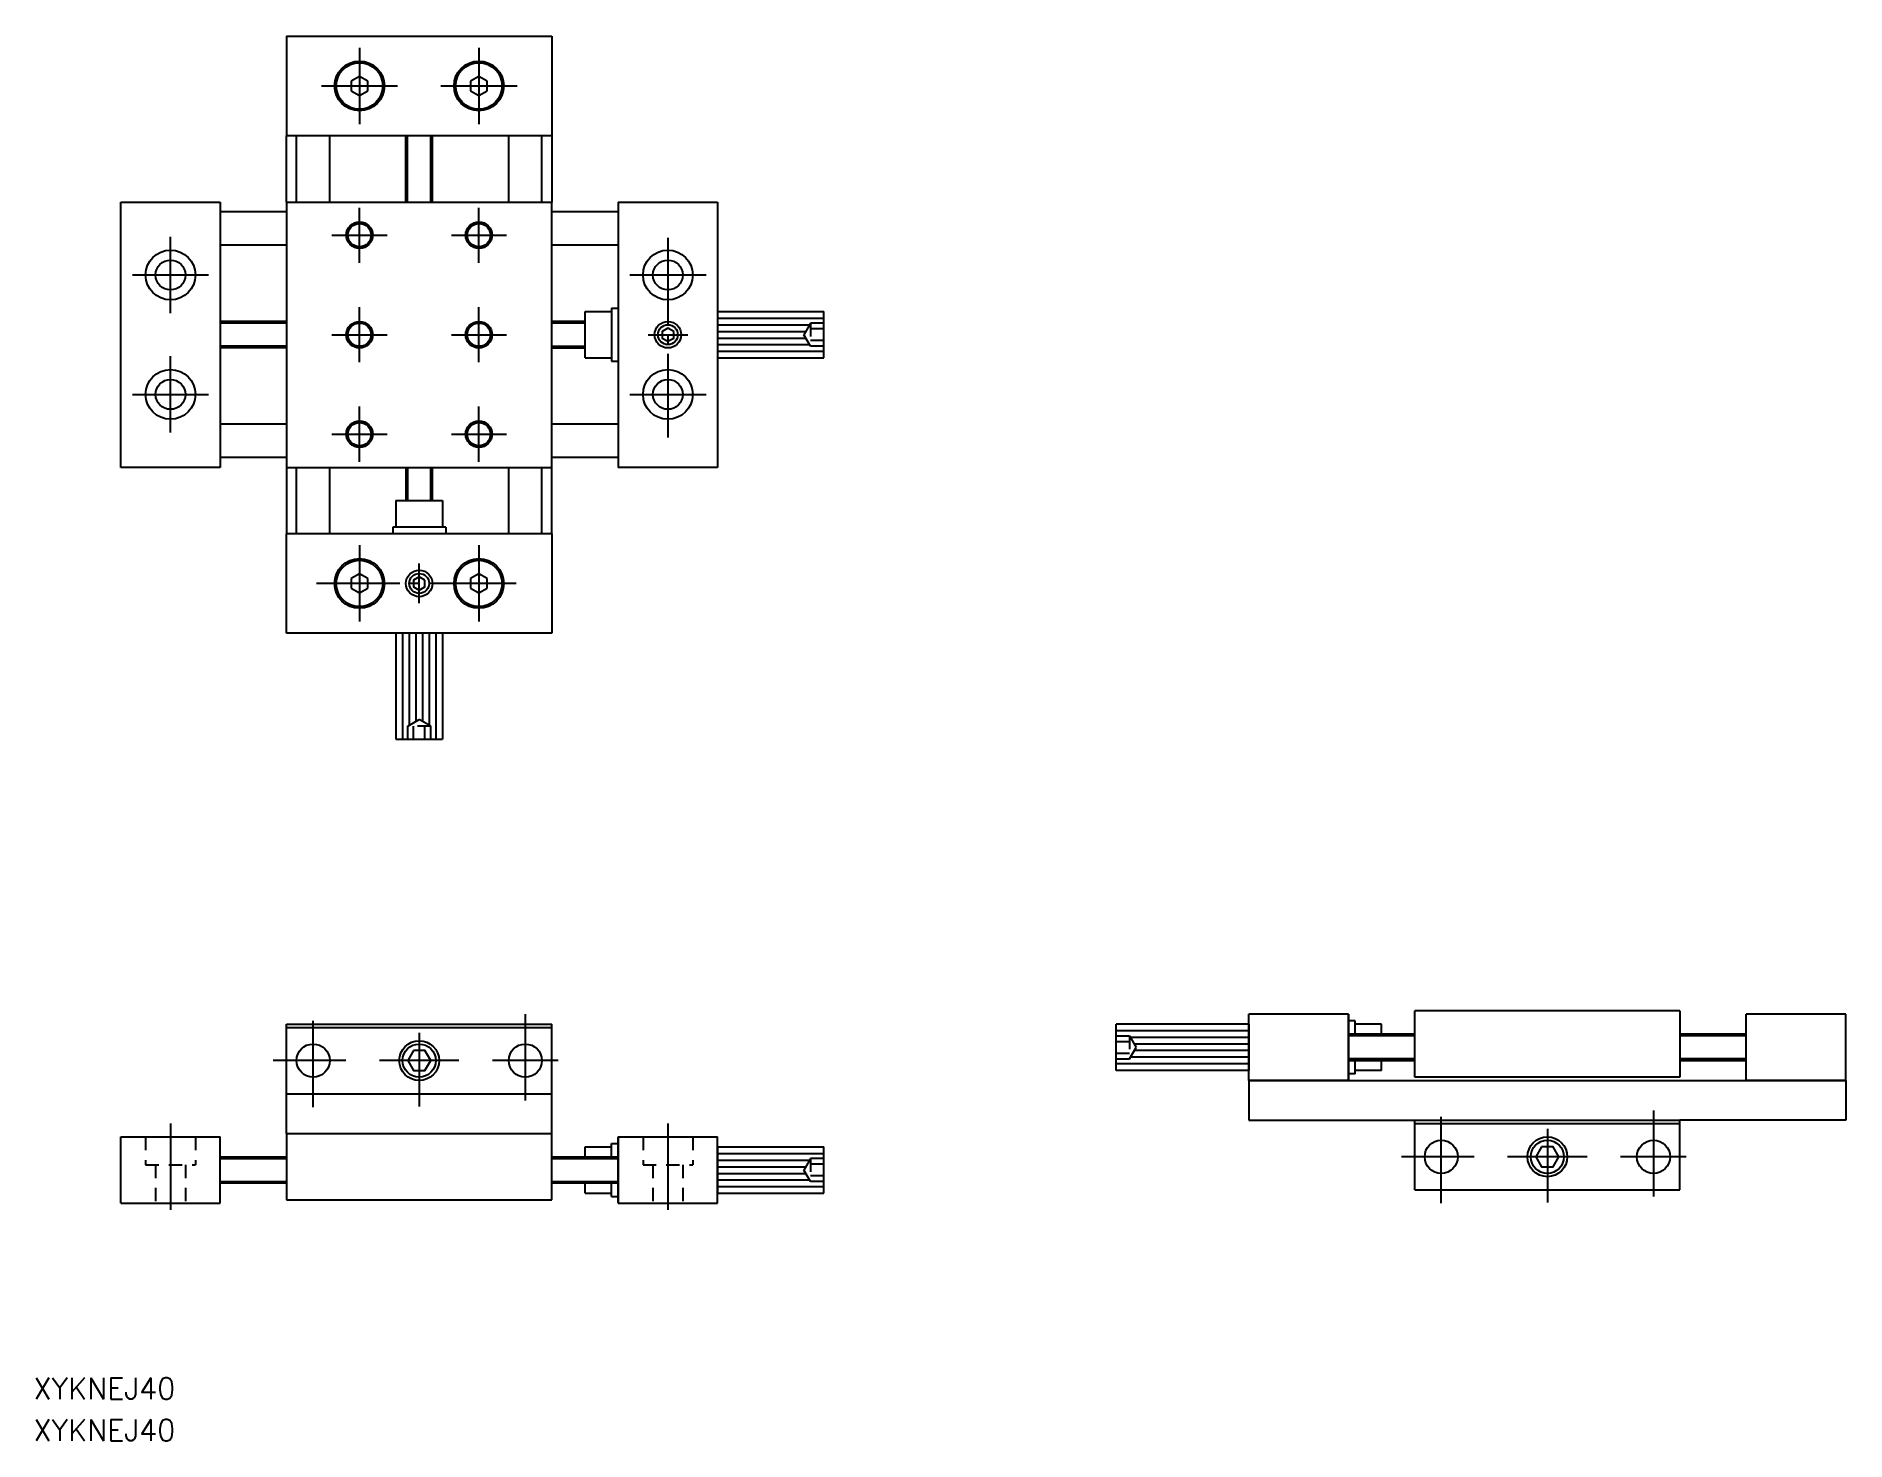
# Model space of a CAD drawing. Extents: x 83 to 355, y 146 to 358.
import ezdxf

# ---------------------------------------------------------------- set-up
doc = ezdxf.new("R2010")
doc.units = 0
doc.linetypes.add('CENTER', pattern=[17.5, 13, -1.5, 1.5, -1.5])
doc.linetypes.add('DASHED', pattern=[3.5, 2, -1.5])
doc.layers.get('0').update_dxf_attribs({"linetype": 'CONTINUOUS'})
doc.layers.add('CENTER', color=1, linetype='CENTER')
doc.styles.get("Standard").update_dxf_attribs({"font": 'txt.shx', "bigfont": '@extfont2.shx'})

# ---------------------------------------------------------------- blocks, each defined once
blk = doc.blocks.new('*U2')
at = {"color": 7, "linetype": 'CONTINUOUS'}
blk.add_text('XYKNEJ40', height=3.2, dxfattribs=at).set_placement((22.36, 131.07))
blk = doc.blocks.new('*U3')
at = {"color": 7, "linetype": 'CONTINUOUS'}
blk.add_text('XYKNEJ40', height=3.2, dxfattribs=at).set_placement((22.36, 124.78))

msp = doc.modelspace()

# ---------------------------------------------------------------- linework, layer by layer
at = {"color": 7, "linetype": 'CONTINUOUS'}
for p, q in [((120.33, 357.82), (160.33, 357.82)), ((120.33, 357.82), (120.33, 342.82)), ((160.33, 357.82), (160.33, 342.82)), ((131.33, 351.77), (130.08, 351.04)), ((130.08, 351.04), (130.08, 349.6)), ((130.08, 349.6), (131.33, 348.88)), ((132.58, 351.04), (131.33, 351.77)), ((131.33, 348.88), (132.58, 349.6)), ((132.58, 349.6), (132.58, 351.04)), ((149.33, 351.77), (148.08, 351.04)), ((148.08, 351.04), (148.08, 349.6)), ((148.08, 349.6), (149.33, 348.88)), ((150.58, 351.04), (149.33, 351.77)), ((149.33, 348.88), (150.58, 349.6)), ((150.58, 349.6), (150.58, 351.04)), ((160.33, 342.82), (120.33, 342.82)), ((120.33, 332.82), (120.33, 342.82)), ((121.83, 332.82), (121.83, 342.82)), ((126.83, 332.82), (126.83, 342.82)), ((138.33, 332.82), (138.33, 342.82)), ((142.33, 332.82), (142.33, 342.82)), ((153.83, 332.82), (153.83, 342.82)), ((158.83, 332.82), (158.83, 342.82)), ((160.33, 342.82), (160.33, 332.82)), ((95.33, 292.82), (95.33, 332.82)), ((95.33, 332.82), (110.33, 332.82)), ((110.33, 332.82), (110.33, 292.82)), ((120.33, 331.32), (110.33, 331.32)), ((120.33, 332.82), (120.33, 292.82)), ((120.33, 332.82), (160.33, 332.82)), ((160.33, 292.82), (160.33, 332.82)), ((170.33, 331.32), (160.33, 331.32)), ((170.33, 332.82), (170.33, 292.82)), ((170.33, 332.82), (185.33, 332.82)), ((185.33, 332.82), (185.33, 292.82)), ((120.33, 326.32), (110.33, 326.32)), ((170.33, 326.32), (160.33, 326.32)), ((169.33, 316.82), (170.33, 316.82)), ((169.33, 316.82), (169.33, 308.82)), ((120.33, 314.82), (110.33, 314.82)), ((165.33, 314.82), (160.33, 314.82)), ((165.33, 309.32), (165.33, 316.32)), ((165.33, 316.32), (169.33, 316.32)), ((185.33, 316.32), (185.33, 309.32)), ((185.33, 316.32), (201.33, 316.32)), ((201.33, 309.32), (201.33, 316.32)), ((120.33, 310.82), (110.33, 310.82)), ((160.33, 310.82), (165.33, 310.82)), ((165.33, 309.32), (169.33, 309.32)), ((169.33, 308.82), (170.33, 308.82)), ((185.33, 309.32), (201.33, 309.32)), ((120.33, 299.32), (110.33, 299.32)), ((120.33, 297.82), (120.33, 282.82)), ((170.33, 299.32), (160.33, 299.32)), ((160.33, 282.82), (160.33, 297.82)), ((110.33, 292.82), (95.33, 292.82)), ((120.33, 294.32), (110.33, 294.32)), ((120.33, 292.82), (160.33, 292.82)), ((121.83, 282.82), (121.83, 292.82)), ((126.83, 282.82), (126.83, 292.82)), ((138.33, 292.82), (138.33, 287.82)), ((142.33, 287.82), (142.33, 292.82)), ((153.83, 282.82), (153.83, 292.82)), ((158.83, 282.82), (158.83, 292.82)), ((170.33, 294.32), (160.33, 294.32)), ((185.33, 292.82), (170.33, 292.82)), ((136.83, 287.82), (143.83, 287.82)), ((136.83, 287.82), (136.83, 283.82)), ((143.83, 287.82), (143.83, 283.82)), ((136.33, 283.82), (136.33, 282.82)), ((144.33, 283.82), (136.33, 283.82)), ((144.33, 283.82), (144.33, 282.82)), ((160.33, 282.82), (120.33, 282.82)), ((120.33, 267.82), (120.33, 282.82)), ((160.33, 282.82), (160.33, 267.82)), ((131.33, 276.77), (130.08, 276.04)), ((130.08, 276.04), (130.08, 274.6)), ((132.58, 276.04), (131.33, 276.77)), ((132.58, 274.6), (132.58, 276.04)), ((149.33, 276.77), (148.08, 276.04)), ((148.08, 276.04), (148.08, 274.6)), ((150.58, 276.04), (149.33, 276.77)), ((150.58, 274.6), (150.58, 276.04)), ((130.08, 274.6), (131.33, 273.88)), ((131.33, 273.88), (132.58, 274.6)), ((148.08, 274.6), (149.33, 273.88)), ((149.33, 273.88), (150.58, 274.6)), ((160.33, 267.82), (120.33, 267.82)), ((143.83, 267.82), (136.83, 267.82)), ((136.83, 267.82), (136.83, 251.82)), ((143.83, 267.82), (143.83, 251.82)), ((136.83, 251.82), (143.83, 251.82)), ((120.33, 208.88), (142.33, 208.88)), ((120.33, 198.38), (120.33, 208.88)), ((120.33, 208.38), (160.33, 208.38)), ((142.33, 208.88), (160.33, 208.88)), ((160.33, 198.38), (160.33, 208.88)), ((245.44, 201.88), (245.44, 208.88)), ((265.44, 208.88), (245.44, 208.88)), ((245.44, 201.88), (245.44, 208.88)), ((245.44, 201.88), (245.44, 208.88)), ((245.44, 202.38), (245.44, 208.38)), ((245.44, 202.38), (245.44, 208.38)), ((265.44, 208.88), (265.44, 201.88)), ((265.44, 208.38), (265.44, 202.38)), ((265.44, 201.88), (245.44, 201.88)), ((120.33, 198.38), (160.33, 198.38)), ((120.33, 198.38), (160.33, 198.38)), ((120.33, 192.38), (120.33, 198.38)), ((160.33, 192.38), (160.33, 198.38)), ((95.33, 181.88), (95.33, 191.88)), ((95.33, 191.88), (110.33, 191.88)), ((110.33, 181.88), (110.33, 191.88)), ((120.33, 192.38), (120.33, 182.38)), ((120.33, 192.38), (160.33, 192.38)), ((160.33, 182.38), (160.33, 192.38)), ((170.33, 191.88), (170.33, 181.88)), ((170.33, 181.88), (170.33, 191.88)), ((170.33, 191.88), (185.33, 191.88)), ((185.33, 181.88), (185.33, 191.88)), ((110.33, 188.88), (120.33, 188.88)), ((160.33, 188.88), (170.33, 188.88)), ((165.33, 188.88), (165.33, 190.38)), ((165.33, 190.38), (169.33, 190.38)), ((169.33, 190.88), (170.33, 190.88)), ((169.33, 188.88), (169.33, 190.88)), ((185.33, 190.38), (185.33, 183.38)), ((185.33, 190.38), (201.33, 190.38)), ((185.33, 189.88), (185.33, 183.88)), ((201.33, 183.38), (201.33, 190.38)), ((201.33, 183.38), (201.33, 190.38)), ((201.33, 183.38), (201.33, 190.38)), ((201.33, 183.88), (201.33, 189.88)), ((201.33, 183.88), (201.33, 189.88)), ((120.33, 184.88), (110.33, 184.88)), ((170.33, 184.88), (160.33, 184.88)), ((165.33, 183.38), (165.33, 184.88)), ((165.33, 183.38), (169.33, 183.38)), ((169.33, 182.88), (169.33, 184.88)), ((169.33, 182.88), (170.33, 182.88)), ((185.33, 183.38), (201.33, 183.38)), ((95.33, 181.88), (110.33, 181.88)), ((120.33, 182.38), (160.33, 182.38)), ((170.33, 181.88), (185.33, 181.88))]:
    msp.add_line(p, q, dxfattribs=at)
at = {"color": 3, "linetype": 'CONTINUOUS'}
for p, q in [((138.58, 332.82), (138.58, 342.82)), ((142.08, 332.82), (142.08, 342.82)), ((120.33, 314.57), (110.33, 314.57)), ((165.33, 314.57), (160.33, 314.57)), ((185.33, 315.32), (201.33, 315.32)), ((185.33, 314.32), (199.2, 314.32)), ((120.33, 311.07), (110.33, 311.07)), ((160.33, 311.07), (165.33, 311.07)), ((185.33, 313.32), (198.62, 313.32)), ((185.33, 312.32), (198.62, 312.32)), ((185.33, 311.32), (199.2, 311.32)), ((185.33, 310.32), (201.33, 310.32)), ((138.58, 292.82), (138.58, 287.82)), ((142.08, 287.82), (142.08, 292.82)), ((137.83, 267.82), (137.83, 251.82)), ((138.83, 267.82), (138.83, 253.96)), ((139.83, 267.82), (139.83, 254.53)), ((140.83, 267.82), (140.83, 254.53)), ((141.83, 267.82), (141.83, 253.96)), ((142.83, 267.82), (142.83, 251.82)), ((265.44, 207.88), (245.44, 207.88)), ((265.44, 206.88), (247.58, 206.88)), ((265.44, 205.88), (248.15, 205.88)), ((265.44, 204.88), (248.15, 204.88)), ((290.44, 207.13), (280.44, 207.13)), ((340.44, 207.13), (330.44, 207.13)), ((265.44, 202.88), (245.44, 202.88)), ((265.44, 203.88), (247.58, 203.88)), ((290.44, 203.63), (280.44, 203.63)), ((340.44, 203.63), (330.44, 203.63)), ((110.33, 188.63), (120.33, 188.63)), ((160.33, 188.63), (170.33, 188.63)), ((185.33, 189.38), (201.33, 189.38)), ((185.33, 188.38), (199.2, 188.38)), ((185.33, 187.38), (198.62, 187.38)), ((185.33, 186.38), (198.62, 186.38)), ((110.33, 185.13), (120.33, 185.13)), ((160.33, 185.13), (170.33, 185.13)), ((185.33, 185.38), (199.2, 185.38)), ((185.33, 184.38), (201.33, 184.38))]:
    msp.add_line(p, q, dxfattribs=at)
at = {"color": 3, "linetype": 'DASHED'}
for p, q in [((199.33, 314.55), (198.33, 312.82)), ((199.33, 314.55), (199.33, 311.09)), ((201.33, 314.55), (199.33, 314.55)), ((199.33, 311.09), (198.33, 312.82)), ((201.33, 313.69), (199.33, 313.69)), ((201.33, 311.96), (199.33, 311.96)), ((201.33, 311.09), (199.33, 311.09)), ((138.6, 253.82), (140.33, 254.82)), ((142.06, 253.82), (138.6, 253.82)), ((138.6, 251.82), (138.6, 253.82)), ((139.46, 251.82), (139.46, 253.82)), ((142.06, 253.82), (140.33, 254.82)), ((141.2, 251.82), (141.2, 253.82)), ((142.06, 251.82), (142.06, 253.82)), ((245.44, 207.11), (247.44, 207.11)), ((245.44, 206.25), (247.44, 206.25)), ((247.44, 207.11), (247.44, 203.65)), ((247.44, 207.11), (248.44, 205.38)), ((247.44, 203.65), (248.44, 205.38)), ((245.44, 204.52), (247.44, 204.52)), ((245.44, 203.65), (247.44, 203.65)), ((99.08, 191.88), (99.08, 187.68)), ((106.58, 191.88), (106.58, 187.68)), ((174.08, 191.88), (174.08, 187.68)), ((181.58, 191.88), (181.58, 187.68)), ((199.33, 188.61), (198.33, 186.88)), ((199.33, 188.61), (199.33, 185.15)), ((201.33, 188.61), (199.33, 188.61)), ((99.08, 187.68), (106.58, 187.68)), ((100.58, 187.68), (100.58, 181.88)), ((105.08, 187.68), (105.08, 181.88)), ((174.08, 187.68), (181.58, 187.68)), ((175.58, 187.68), (175.58, 181.88)), ((180.08, 187.68), (180.08, 181.88)), ((199.33, 185.15), (198.33, 186.88)), ((201.33, 187.75), (199.33, 187.75)), ((201.33, 186.02), (199.33, 186.02)), ((201.33, 185.15), (199.33, 185.15))]:
    msp.add_line(p, q, dxfattribs=at)
at = {"linetype": 'CONTINUOUS'}
for p, q in [((265.44, 200.38), (265.44, 210.38)), ((280.44, 210.38), (265.44, 210.38)), ((280.44, 210.38), (280.44, 200.38)), ((280.44, 200.38), (280.44, 210.38)), ((290.44, 200.88), (290.44, 210.88)), ((330.44, 210.88), (290.44, 210.88)), ((330.44, 210.88), (330.44, 200.88)), ((340.44, 200.38), (340.44, 210.38)), ((355.44, 210.38), (340.44, 210.38)), ((355.44, 200.38), (355.44, 210.38)), ((281.44, 209.38), (280.44, 209.38)), ((290.44, 207.38), (280.44, 207.38)), ((281.44, 207.38), (281.44, 209.38)), ((285.44, 208.88), (281.44, 208.88)), ((285.44, 207.38), (285.44, 208.88)), ((340.44, 207.38), (330.44, 207.38)), ((280.44, 203.38), (290.44, 203.38)), ((281.44, 201.38), (281.44, 203.38)), ((285.44, 201.88), (285.44, 203.38)), ((330.44, 203.38), (340.44, 203.38)), ((280.44, 200.38), (265.44, 200.38)), ((265.44, 200.38), (313.44, 200.38)), ((265.44, 200.38), (265.44, 194.38)), ((281.44, 201.38), (280.44, 201.38)), ((285.44, 201.88), (281.44, 201.88)), ((313.44, 200.88), (290.44, 200.88)), ((330.44, 200.88), (313.44, 200.88)), ((313.44, 200.38), (355.44, 200.38)), ((355.44, 200.38), (340.44, 200.38)), ((355.44, 200.38), (355.44, 194.38)), ((265.44, 194.38), (290.44, 194.38)), ((290.44, 194.38), (312.44, 194.38)), ((290.44, 183.88), (290.44, 194.38)), ((290.44, 193.88), (330.44, 193.88)), ((312.44, 194.38), (330.44, 194.38)), ((330.44, 183.88), (330.44, 194.38)), ((355.44, 194.38), (330.44, 194.38)), ((290.44, 183.88), (330.44, 183.88))]:
    msp.add_line(p, q, dxfattribs=at)
at = {"color": 3, "linetype": 'CONTINUOUS'}
for points in [[(178.7, 313.32), (177.83, 313.82), (176.96, 313.32), (176.96, 312.32), (177.83, 311.82), (178.7, 312.32)], [(141.2, 275.82), (140.33, 276.32), (139.46, 275.82), (139.46, 274.82), (140.33, 274.32), (141.2, 274.82)], [(139.47, 204.88), (138.6, 203.38), (139.47, 201.88), (141.2, 201.88), (142.06, 203.38), (141.2, 204.88)], [(309.58, 190.38), (308.71, 188.88), (309.58, 187.38), (311.31, 187.38), (312.17, 188.88), (311.31, 190.38)]]:
    msp.add_lwpolyline(points, close=True, dxfattribs=at)
for centre, radius in [((131.33, 350.32), 3.75), ((149.33, 350.32), 3.75), ((131.33, 327.82), 2), ((149.33, 327.82), 2), ((102.83, 321.82), 3.75), ((177.83, 321.82), 3.75), ((131.33, 312.82), 2), ((149.33, 312.82), 2), ((177.83, 312.82), 2), ((102.83, 303.82), 3.75), ((177.83, 303.82), 3.75), ((131.33, 297.82), 2), ((149.33, 297.82), 2), ((131.33, 275.32), 3.75), ((149.33, 275.32), 3.75), ((140.33, 275.32), 2)]:
    msp.add_circle(centre, radius, dxfattribs=at)
at = {"color": 7, "linetype": 'CONTINUOUS'}
for centre, radius in [((131.33, 350.32), 3.5), ((149.33, 350.32), 3.5), ((131.33, 327.82), 1.75), ((149.33, 327.82), 1.75), ((102.83, 321.82), 2.25), ((177.83, 321.82), 2.25), ((131.33, 312.82), 1.75), ((149.33, 312.82), 1.75), ((177.83, 312.82), 1.5), ((102.83, 303.82), 2.25), ((177.83, 303.82), 2.25), ((131.33, 297.82), 1.75), ((149.33, 297.82), 1.75), ((131.33, 275.32), 3.5), ((149.33, 275.32), 3.5), ((140.33, 275.32), 1.5), ((124.33, 203.38), 2.5), ((140.33, 203.38), 3), ((140.33, 203.38), 2.5), ((156.33, 203.38), 2.5), ((294.44, 188.88), 2.5), ((310.44, 188.88), 3), ((310.44, 188.88), 2.5), ((326.44, 188.88), 2.5)]:
    msp.add_circle(centre, radius, dxfattribs=at)
at = {"layer": 'CENTER', "color": 1, "linetype": 'CENTER'}
for p, q in [((131.33, 356.07), (131.33, 344.57)), ((149.33, 356.07), (149.33, 344.57)), ((125.58, 350.32), (137.08, 350.32)), ((143.58, 350.32), (155.08, 350.32)), ((102.83, 316.07), (102.83, 327.57)), ((177.83, 327.42), (177.83, 297.33)), ((97.08, 321.82), (108.58, 321.82)), ((172.08, 321.82), (183.58, 321.82)), ((174.83, 312.82), (180.83, 312.82)), ((102.83, 298.07), (102.83, 309.57)), ((97.08, 303.82), (108.58, 303.82)), ((172.08, 303.82), (183.58, 303.82)), ((131.33, 281.07), (131.33, 269.57)), ((149.33, 281.07), (149.33, 269.57)), ((140.33, 272.32), (140.33, 278.32)), ((154.93, 275.32), (124.84, 275.32)), ((124.33, 196.38), (124.33, 210.38)), ((156.33, 210.38), (156.33, 196.38)), ((140.33, 207.57), (140.33, 196.47)), ((129.28, 203.38), (118.33, 203.38)), ((146.33, 203.38), (134.33, 203.38)), ((161.28, 203.38), (151.38, 203.38)), ((102.83, 193.88), (102.83, 180.88)), ((177.83, 193.88), (177.83, 179.88)), ((294.44, 181.88), (294.44, 195.88)), ((326.44, 195.88), (326.44, 181.88)), ((310.44, 193.07), (310.44, 181.97)), ((299.39, 188.88), (288.44, 188.88)), ((316.44, 188.88), (304.44, 188.88)), ((331.39, 188.88), (321.49, 188.88))]:
    msp.add_line(p, q, dxfattribs=at)
at = {"layer": 'CENTER', "color": 1, "linetype": 'CONTINUOUS'}
for p, q in [((131.33, 323.67), (131.33, 331.97)), ((149.33, 323.67), (149.33, 331.97)), ((127.18, 327.82), (135.48, 327.82)), ((145.18, 327.82), (153.48, 327.82)), ((131.33, 308.67), (131.33, 316.97)), ((149.33, 308.67), (149.33, 316.97)), ((127.18, 312.82), (135.48, 312.82)), ((145.18, 312.82), (153.48, 312.82)), ((131.33, 293.67), (131.33, 301.97)), ((149.33, 293.67), (149.33, 301.97)), ((127.18, 297.82), (135.48, 297.82)), ((145.18, 297.82), (153.48, 297.82))]:
    msp.add_line(p, q, dxfattribs=at)

# ---------------------------------------------------------------- block references
at = {"color": 7, "linetype": 'CONTINUOUS'}
for name in ['*U2', '*U3']:
    msp.add_blockref(name, (59.81, 21.28), dxfattribs=at)

doc.saveas('drawing.dxf')
